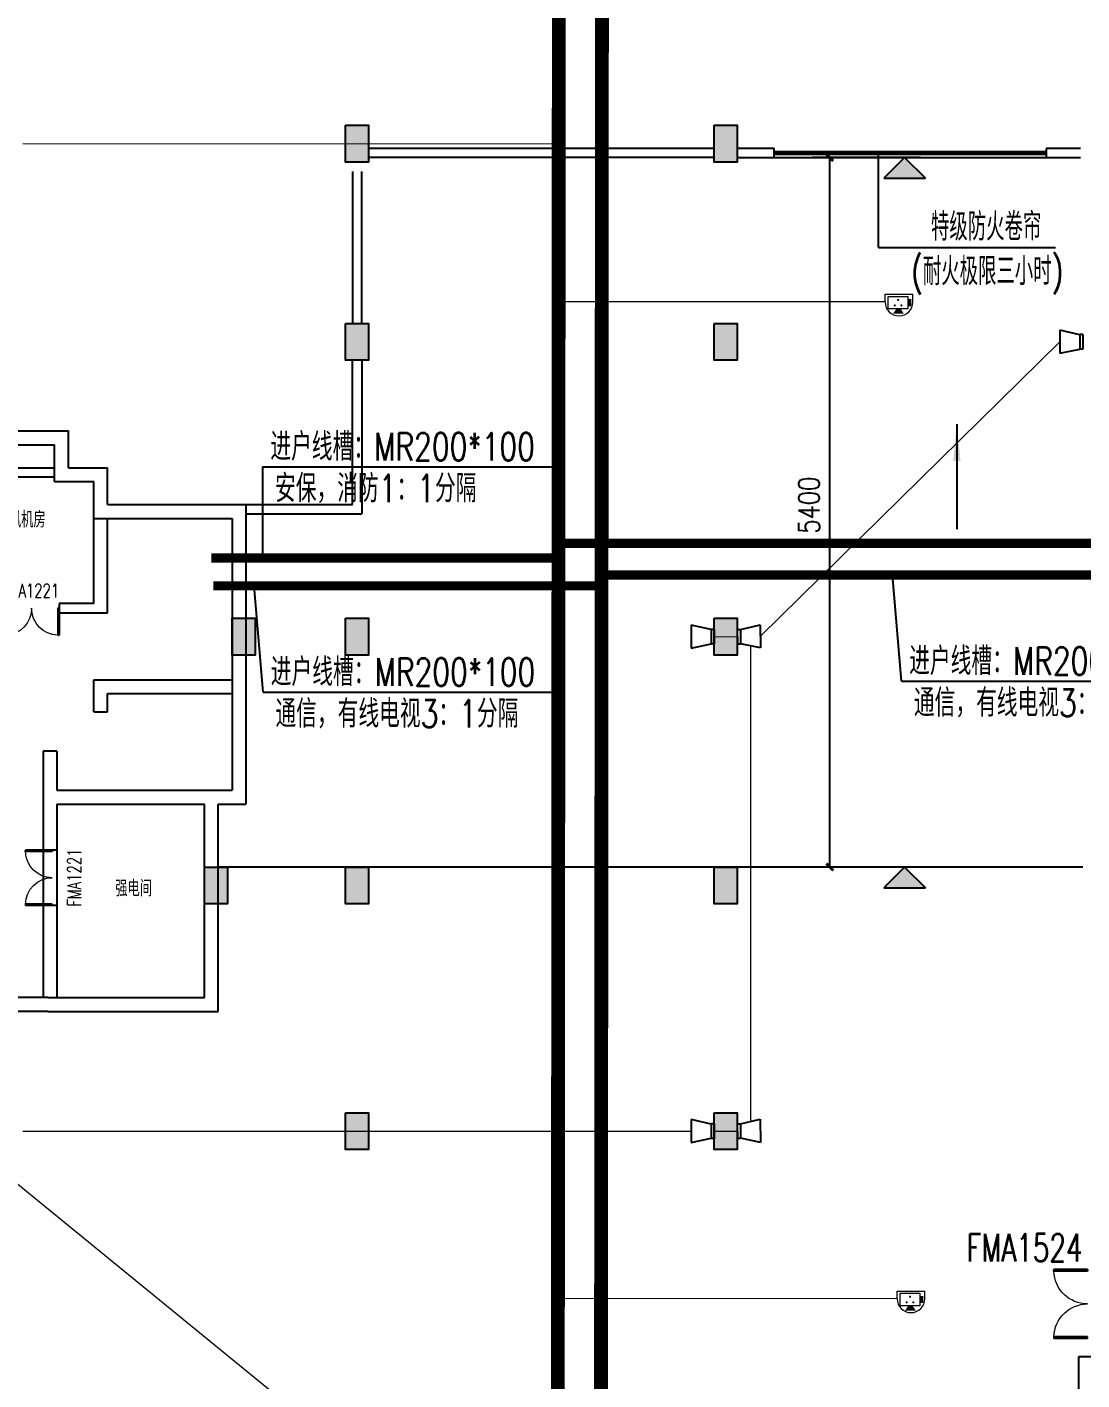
# Model space of a CAD drawing. Extents: x -1348811 to -222202, y -369435 to 53046.
# Drawn here: x -545229 to -522340, y -190593 to -161227 of the extents above; entities that cross this region are included whole.
import ezdxf
from ezdxf.enums import TextEntityAlignment as Align

# ---------------------------------------------------------------- set-up
doc = ezdxf.new("R2010")
doc.units = 0
doc.header["$LTSCALE"] = 10
doc.header["$MEASUREMENT"] = 0
doc.header["$PDMODE"] = 3
doc.linetypes.add('DASH', pattern=[0.35, 0.25, -0.1])
doc.linetypes.add('DASHED', pattern=[0.75, 0.5, -0.25])
doc.layers.get('0').update_dxf_attribs({"linetype": 'CONTINUOUS'})
doc.layers.get('Defpoints').update_dxf_attribs({"linetype": 'CONTINUOUS'})
for name, color, linetype in [('COLU', 1, 'CONTINUOUS'), ('COLU_HATCH', 252, 'CONTINUOUS'), ('DIM_ELEV', 3, 'CONTINUOUS'), ('HT-TEXT', 7, 'CONTINUOUS'), ('jlq', 1, 'CONTINUOUS'), ('RD-equip', 3, 'CONTINUOUS'), ('RD-text', 4, 'CONTINUOUS'), ('STAIR', 9, 'CONTINUOUS'), ('TEXT', 7, 'CONTINUOUS'), ('wall', 8, 'CONTINUOUS'), ('WINDOW', 4, 'CONTINUOUS'), ('WINDOW_TEXT', 6, 'CONTINUOUS'), ('索引', 30, 'CONTINUOUS'), ('防火分区', 6, 'CONTINUOUS')]:
    doc.layers.add(name, color=color, linetype=linetype)
doc.layers.add('RD-line', color=2, linetype='CONTINUOUS', lineweight=0)
doc.styles.add('_TCH_WINDOW', font='SIMPLEX', dxfattribs={"bigfont": 'GBCBIG'})
doc.styles.add('_TEL_DIM', font='SIMPLEX', dxfattribs={"width": 0.8, "height": 3.5, "bigfont": 'HZTXT'})
doc.styles.add('DIM_FONT', font='SIMPLEX', dxfattribs={"width": 0.8, "bigfont": 'HZTXT'})
doc.styles.add('FS2', font='tjromans.shx', dxfattribs={"width": 0.8, "bigfont": 'tjhztxt.shx'})
doc.styles.add('TEXT', font='tjromans.shx', dxfattribs={"width": 0.8, "height": 400, "bigfont": 'tjhztxt.shx'})
doc.linetypes.add('BRA', pattern='A,2.8,-0.1,["B",_TEL_DIM,S=0.07,R=0,X=0,Y=-0.12],-0.25', length=3.15)
doc.linetypes.add('CCTV', pattern='A,2.8,-0.1,["V",_TEL_DIM,S=0.07,R=0,X=0,Y=-0.12],-0.25', length=3.15)
doc.dimstyles.new('DIMN150', dxfattribs={"dimscale": 1.5, "dimtxt": 300, "dimasz": 100, "dimexe": 250, "dimexo": 300, "dimgap": 150, "dimtad": 1, "dimdec": 0, "dimzin": 0, "dimdsep": 46, "dimtxsty": 'DIM_FONT', "dimblk": 'ARCHTICK', "dimcen": 0.09, "dimclrt": 7, "dimazin": 2, "dimtfac": 1, "dimtdec": 0, "dimtix": 1, "dimtmove": 2, "dimatfit": 3, "dimfxl": 0, "dimtolj": 1, "dimtzin": 0, "dimarcsym": 0})

# ---------------------------------------------------------------- blocks, each defined once
blk = doc.blocks.new('_ARROW')
blk.add_solid([(0, 0), (-1, 0.1), (-1, -0.1)])
blk = doc.blocks.new('zw')
at = {"layer": 'COLU_HATCH'}
for points in [[(55950, -124800), (56450, -124800), (56450, -125600), (55950, -125600)], [(63950, -124800), (64450, -124800), (64450, -125600), (63950, -125600)], [(55950, -129100), (56450, -129100), (56450, -129900), (55950, -129900)], [(63950, -129100), (64450, -129100), (64450, -129900), (63950, -129900)], [(53486, -135500), (53986, -135500), (53986, -136300), (53486, -136300)], [(55950, -135500), (56450, -135500), (56450, -136300), (55950, -136300)], [(63950, -135500), (64450, -135500), (64450, -136300), (63950, -136300)], [(52886, -140900), (53386, -140900), (53386, -141700), (52886, -141700)], [(55950, -140900), (56450, -140900), (56450, -141700), (55950, -141700)], [(63950, -140900), (64450, -140900), (64450, -141700), (63950, -141700)], [(55950, -146233), (56450, -146233), (56450, -147033), (55950, -147033)], [(63950, -146233), (64450, -146233), (64450, -147033), (63950, -147033)]]:
    blk.add_hatch(color=256, dxfattribs=at).paths.add_polyline_path(points)
at = {"layer": 'COLU'}
for points in [[(55950, -124800), (56450, -124800), (56450, -125600), (55950, -125600)], [(63950, -124800), (64450, -124800), (64450, -125600), (63950, -125600)], [(55950, -129100), (56450, -129100), (56450, -129900), (55950, -129900)], [(63950, -129100), (64450, -129100), (64450, -129900), (63950, -129900)], [(53486, -135500), (53986, -135500), (53986, -136300), (53486, -136300)], [(55950, -135500), (56450, -135500), (56450, -136300), (55950, -136300)], [(63950, -135500), (64450, -135500), (64450, -136300), (63950, -136300)], [(52886, -140900), (53386, -140900), (53386, -141700), (52886, -141700)], [(55950, -140900), (56450, -140900), (56450, -141700), (55950, -141700)], [(63950, -140900), (64450, -140900), (64450, -141700), (63950, -141700)], [(55950, -146233), (56450, -146233), (56450, -147033), (55950, -147033)], [(63950, -146233), (64450, -146233), (64450, -147033), (63950, -147033)]]:
    blk.add_lwpolyline(points, close=True, dxfattribs=at)
blk = doc.blocks.new('jlqq')
at = {"layer": 'jlq'}
for p, q in [((91405, -158748), (73005, -158748)), ((73005, -158748), (73005, -162298))]:
    blk.add_line(p, q, dxfattribs=at)
blk = doc.blocks.new('$DorLib2D$00000002')
for p, q in [((-0.5, 0), (-0.5, 0.4875)), ((-0.475, 0.4875), (-0.5, 0.4875)), ((-0.475, 0), (-0.475, 0.4875)), ((0.475, 0), (0.475, 0.4875)), ((0.475, 0.4875), (0.5, 0.4875)), ((0.5, 0), (0.5, 0.4875)), ((-0.5, 0), (-0.475, 0)), ((0.5, 0), (0.475, 0))]:
    blk.add_line(p, q)
at = {"lineweight": 13}
for centre, start, end in [((-0.4875, 0), 0, 88.53072), ((0.4875, 0), 91.46928, 180)]:
    blk.add_arc(centre, 0.4875, start, end, dxfattribs=at)
blk = doc.blocks.new('k2k3')
at = {"layer": 'wall'}
for p, q in [((50350, 1600), (52150, 1600)), ((52150, 800), (52150, 1600)), ((50650, 1300), (51850, 1300)), ((51850, 500), (51850, 1300)), ((50650, 800), (51850, 800)), ((50650, 600), (51850, 600)), ((52150, 800), (53000, 800)), ((53000, 0), (53000, 800)), ((51850, 500), (52700, 500)), ((52700, -300), (52700, 500)), ((53000, 0), (56000, 0)), ((56000, 0), (56000, -3990)), ((52700, -300), (55700, -300)), ((52700, -2150), (52700, -300)), ((53000, -2350), (53000, -300)), ((55700, -300), (55700, -3990)), ((52700, -2150), (51950, -2150)), ((51950, -2150), (51950, -2350)), ((51950, -2350), (53000, -2350)), ((52700, -4500), (52700, -3800)), ((52700, -3800), (55700, -3800)), ((53000, -4500), (53000, -4100)), ((53000, -4100), (55700, -4100)), ((55700, -3990), (55700, -6200)), ((56000, -3990), (56000, -6500)), ((52700, -4500), (53000, -4500)), ((51600, -5350), (51600, -7500)), ((51900, -5350), (51600, -5350)), ((51900, -5350), (51900, -6200)), ((51900, -6200), (55300, -6200)), ((55300, -6200), (55700, -6200)), ((51900, -6500), (55100, -6500)), ((51900, -6500), (51900, -7500)), ((55100, -10700), (55100, -6500)), ((55400, -11000), (55400, -6500)), ((55400, -6500), (56000, -6500)), ((51900, -7500), (51600, -7500)), ((51600, -8700), (51600, -10700)), ((51900, -8700), (51600, -8700)), ((51900, -8700), (51900, -10700)), ((51700, -10700), (47500, -10700)), ((51700, -10700), (55100, -10700)), ((51700, -11000), (47500, -11000)), ((51700, -11000), (55400, -11000))]:
    blk.add_line(p, q, dxfattribs=at)
at = {"layer": 'WINDOW'}
for p, q in [((51600, -7500), (51600, -8700)), ((51900, -7500), (51900, -8700))]:
    blk.add_line(p, q, dxfattribs=at)
ref = blk.add_blockref('$DorLib2D$00000002', (51350, -2250), dxfattribs=dict(at, xscale=-1200, yscale=1200, zscale=1200, rotation=179.9999999998125))
ref.add_attrib('A', 'FMA1221', (50688, -2016), dxfattribs={"layer": 'WINDOW_TEXT', "height": 297.5, "style": '_TCH_WINDOW', "width": 0.705882})
ref = blk.add_blockref('$DorLib2D$00000002', (51800, -8100), dxfattribs=dict(at, xscale=-1200, yscale=1200, zscale=-1200, rotation=90))
ref.add_attrib('A', 'FMA1221', (52424, -8725), dxfattribs={"layer": 'WINDOW_TEXT', "height": 297.5, "rotation": 90, "style": '_TCH_WINDOW', "width": 0.705882})
at = {"layer": 'TEXT', "style": 'TEXT', "width": 0.8}
for s, p in [('排风机房', (50592, -499)), ('强电间', (53166, -8504))]:
    blk.add_text(s, height=350, dxfattribs=at).set_placement(p)
blk = doc.blocks.new('zzzz')
at = {"layer": '索引'}
blk.add_blockref('k2k3', (-26414, -151021), dxfattribs=at)
blk = doc.blocks.new('_ArchTick')
at = {"color": 0, "linetype": 'ByBlock', "const_width": 0.4}
blk.add_lwpolyline([(-0.5, -0.5), (0.5, 0.5)], dxfattribs=at)
blk = doc.blocks.new('*D71')
at = {"layer": 'Defpoints', "color": 0}
for p in [(-527812, -164059), (-525391, -164059), (-525391, -179459)]:
    blk.add_point(p, dxfattribs=at)
at = {"layer": 'DIM_ELEV', "color": 0, "lineweight": -2}
for p, q in [((-525841, -164059), (-528187, -164059)), ((-527812, -179459), (-527812, -164059)), ((-525841, -179459), (-528187, -179459))]:
    blk.add_line(p, q, dxfattribs=at)
at = {"layer": 'DIM_ELEV', "color": 0, "lineweight": -2, "xscale": 150, "yscale": 150, "zscale": 150}
for p, rotation in [((-527812, -164059), 90), ((-527812, -179459), 270)]:
    blk.add_blockref('_ArchTick', p, dxfattribs=dict(at, rotation=rotation))
at = {"layer": 'DIM_ELEV', "color": 7, "insert": (-528262, -171759), "char_height": 450, "attachment_point": 5, "rotation": 90, "style": 'DIM_FONT'}
blk.add_mtext('\\A1;15400', dxfattribs=at)
blk = doc.blocks.new('adasdasdasd')
at = {"layer": 'RD-equip'}
for p, q in [((-151, 430), (-251, 0)), ((-154, 500), (-154, 430)), ((-154, 500), (159, 500)), ((-154, 430), (159, 430)), ((251, 0), (158, 430)), ((159, 500), (159, 430)), ((-251, 0), (251, 0))]:
    blk.add_line(p, q, dxfattribs=at)
blk = doc.blocks.new('PCY07')
at = {"color": 0, "lineweight": -2}
for p, q in [((-321, 0), (-321, 182)), ((-321, 182), (321, 182)), ((-249, -161), (-249, 129)), ((-249, 129), (205, 129)), ((205, 129), (205, -161)), ((321, 0), (321, 182)), ((205, -161), (-249, -161))]:
    blk.add_line(p, q, dxfattribs=at)
at = {"color": 0, "lineweight": -2, "const_width": 25}
for points in [[(-34, 48, 1), (-9, 48, 1)], [(-111, -81, 1), (-86, -81, 1)], [(67, -81, -1), (42, -81, -1)]]:
    blk.add_lwpolyline(points, format="xyb", close=True, dxfattribs=at)
at = {"color": 0, "lineweight": -2, "const_width": 80}
blk.add_lwpolyline([(245, 69), (245, -100)], dxfattribs=at)
at = {"color": 0, "lineweight": -2}
blk.add_lwpolyline([(-12, -162, 100, 250, 0), (-12, -272, 250, 250, 0)], format="xyseb", dxfattribs=at)
blk.add_arc((0, 0), 321, 180, 0, dxfattribs=at)

msp = doc.modelspace()

# ---------------------------------------------------------------- hatches: boundary and pattern name
at = {"layer": 'DIM_ELEV'}
for points in [[(-526187.6, -164059.4), (-526637.6, -164509.4), (-525737.6, -164509.4)], [(-526187.6, -179459.4), (-526637.6, -179909.4), (-525737.6, -179909.4)]]:
    msp.add_hatch(color=256, dxfattribs=at).paths.add_polyline_path(points)

# ---------------------------------------------------------------- linework, layer by layer
for p, q in [((-526187.6, -164059.4), (-526637.6, -164509.4)), ((-526187.6, -164059.4), (-525737.6, -164509.4)), ((-526637.6, -164509.4), (-525737.6, -164509.4)), ((-526187.6, -179459.4), (-526637.6, -179909.4)), ((-526187.6, -179459.4), (-525737.6, -179909.4)), ((-526637.6, -179909.4), (-525737.6, -179909.4))]:
    msp.add_line(p, q, dxfattribs=at)
at = {"layer": 'DIM_ELEV', "linetype": 'ByBlock'}
msp.add_lwpolyline([(-525054.5, -169845.7), (-525054.5, -172125.3)], dxfattribs=at)
at = {"layer": 'HT-TEXT'}
for q in [(-526757.2, -163959.4), (-522911.6, -166011.5, 0)]:
    msp.add_line((-526757.2, -166011.5, 0), q, dxfattribs=at)
at = {"layer": 'RD-line', "linetype": 'BRA', "ltscale": 0.8}
for p, q in [((-545317.8, -163751.2), (-533693.1, -163759.2)), ((-529317.8, -174451.8), (-522817.9, -168057.4)), ((-529531.4, -174657.2), (-529534.5, -184985.2)), ((-545317.8, -185192.9), (-530817.9, -185192.9)), ((-530317.7, -185192.9), (-529817.7, -185192.9)), ((-546592.9, -185392.9), (-537534.5, -192785.2))]:
    msp.add_line(p, q, dxfattribs=at)
at = {"layer": 'RD-line', "linetype": 'CCTV', "ltscale": 0.8}
for p, q in [((-526608.6, -167193.9), (-533695.4, -167189.1)), ((-526349.9, -188832.4), (-533710.3, -188827.4))]:
    msp.add_line(p, q, dxfattribs=at)
at = {"layer": 'RD-line'}
msp.add_line((-530317.7, -174459.4), (-529818.1, -174455.6), dxfattribs=at)
at = {"layer": 'RD-line', "linetype": 'DASHED'}
for points, const_width in [([(-593371.5, -237505.2), (-593371.5, -219010.5), (-533731.1, -219010.5), (-533682.8, -148842.5)], 300), ([(-511848.3, -172432.7), (-533731.1, -172432.7)], 200), ([(-533731.1, -172751.1), (-541232.9, -172751.1)], 200)]:
    msp.add_lwpolyline(points, dxfattribs=dict(at, const_width=const_width))
at = {"layer": 'RD-line'}
for points, const_width in [([(-544993, -240769.5), (-544993, -220503.5), (-532795.8, -220503.5), (-532747.2, -149351.7)], 300), ([(-541186.5, -173355.7), (-532795.8, -173355.7)], 200), ([(-532795.8, -173118.5), (-511898.1, -173118.5)], 200)]:
    msp.add_lwpolyline(points, dxfattribs=dict(at, const_width=const_width))
at = {"layer": 'RD-text'}
for p, q in [((-540118.4, -170773.1), (-533583.7, -170773.1)), ((-540118.4, -170773.1), (-540118.4, -172751.1)), ((-526256.7, -175426.9), (-526450, -173118.5)), ((-540109.4, -175664.1), (-540302.6, -173355.7)), ((-526256.7, -175426.9), (-519721.9, -175426.9)), ((-540109.4, -175664.1), (-533574.6, -175664.1))]:
    msp.add_line(p, q, dxfattribs=at)
at = {"layer": 'STAIR'}
for p, q in [((-529017.7, -164059.4), (-523117.7, -164059.4)), ((-522317.7, -179459.4), (-541081.3, -179459.4))]:
    msp.add_line(p, q, dxfattribs=at)
at = {"layer": 'wall', "linetype": 'ByBlock'}
for p, q in [((-530317.7, -163859.4), (-537817.7, -163859.4)), ((-529017.7, -163859.4), (-529817.7, -163859.4)), ((-529017.7, -164059.4), (-529017.7, -163859.4)), ((-522367.7, -163859.4), (-523117.7, -163859.4)), ((-523117.7, -163859.4), (-523117.7, -164059.4)), ((-530317.7, -164059.4), (-537817.7, -164059.4)), ((-529817.7, -164059.4), (-529017.7, -164059.4)), ((-523117.7, -164059.4), (-522367.7, -164059.4)), ((-538167.7, -164359.4), (-538167.7, -167659.4)), ((-537967.7, -167659.4), (-537967.7, -164359.4)), ((-538167.7, -171592.9), (-538167.7, -168459.4)), ((-537967.7, -168459.4), (-537967.7, -171792.9)), ((-540481.3, -171592.9), (-538167.7, -171592.9)), ((-540481.3, -171792.9), (-537967.7, -171792.9))]:
    msp.add_line(p, q, dxfattribs=at)
at = {"layer": 'WINDOW', "linetype": 'DASH', "ltscale": 2, "const_width": 100}
msp.add_lwpolyline([(-523117.7, -163959.4), (-529017.7, -163959.4)], dxfattribs=at)

# ---------------------------------------------------------------- block references
at = {"layer": 'COLU'}
msp.add_blockref('zw', (-594267.7, -38559.4), dxfattribs=at)
at = {"layer": 'DIM_ELEV', "linetype": 'ByBlock', "xscale": -799.9999999999982, "yscale": 799.9999999998563, "zscale": 799.9999999999998, "rotation": 270.000000126732}
msp.add_blockref('_ARROW', (-525054.5, -169845.7), dxfattribs=at)
at = {"layer": 'jlq'}
msp.add_blockref('jlqq', (-595422.9, -31344.6), dxfattribs=at)
at = {"layer": 'RD-equip', "color": 3, "lineweight": 0, "xscale": 0.9345000046305358, "yscale": 0.9345000045723282, "zscale": 0.9345000046725}
for p in [(-526308.8, -167193.9), (-526050.2, -188832.4)]:
    msp.add_blockref('PCY07', p, dxfattribs=at)
at = {"layer": 'RD-equip', "rotation": 270.0494552518936}
for p in [(-522817.9, -168057.4), (-530817.9, -174457.4), (-530817.9, -185190.8)]:
    msp.add_blockref('adasdasdasd', p, dxfattribs=at)
at = {"layer": 'RD-equip', "xscale": -1}
for p, rotation in [((-529317.8, -174451.2), 90.43838675282575), ((-529317.8, -185184.6), 90.43838675282409)]:
    msp.add_blockref('adasdasdasd', p, dxfattribs=dict(at, rotation=rotation))
at = {"layer": 'WINDOW', "linetype": 'ByBlock', "xscale": -1500, "yscale": 1500, "zscale": 1500, "rotation": 89.99999999999113}
msp.add_blockref('$DorLib2D$00000002', (-522217.7, -188942.9), dxfattribs=at)
at = {"layer": '防火分区'}
msp.add_blockref('zzzz', (-570067.7, -20571.7), dxfattribs=at)

# ---------------------------------------------------------------- texts
at = {"layer": 'RD-text', "style": '_TEL_DIM', "width": 0.75}
for s, p in [('进户线槽：MR200*100', (-539950.4, -170636.1)), ('安保，消防1：1分隔', (-539849.2, -171541.4)), ('进户线槽：MR200*100', (-526088.7, -175289.9)), ('进户线槽：MR200*100', (-539941.4, -175527.1)), ('通信，有线电视3：1分隔', (-525987.4, -176195.2)), ('通信，有线电视3：1分隔', (-539840.1, -176432.4))]:
    msp.add_text(s, height=600, dxfattribs=at).set_placement(p)
at = {"layer": 'TEXT', "style": 'FS2', "width": 0.7}
msp.add_text('特级防火卷帘', height=600, rotation=0.16112, dxfattribs=at).set_placement((-524417.5, -165859.8, 0), align=Align.CENTER)
msp.add_text('(耐火极限三小时)', height=600, rotation=0.16112, dxfattribs=at).set_placement((-526043, -166833))
at = {"layer": 'WINDOW_TEXT', "linetype": 'ByBlock', "style": 'FS2', "width": 0.7}
msp.add_text('FMA1524', height=600, dxfattribs=at).set_placement((-523586.1, -187723.4), align=Align.MIDDLE)

# ---------------------------------------------------------------- dimensions: what is measured, and where the dimension line sits
at = {"layer": 'DIM_ELEV'}
dim = msp.add_aligned_dim(p1=(-525390.9, -179459.4), p2=(-525390.9, -164059.4), distance=2420.8, dimstyle='DIMN150', dxfattribs=at)
dim.commit()
dim.dimension.update_dxf_attribs({"geometry": '*D71', "text_midpoint": (-528261.6, -171759.4)})

doc.saveas('drawing.dxf')
